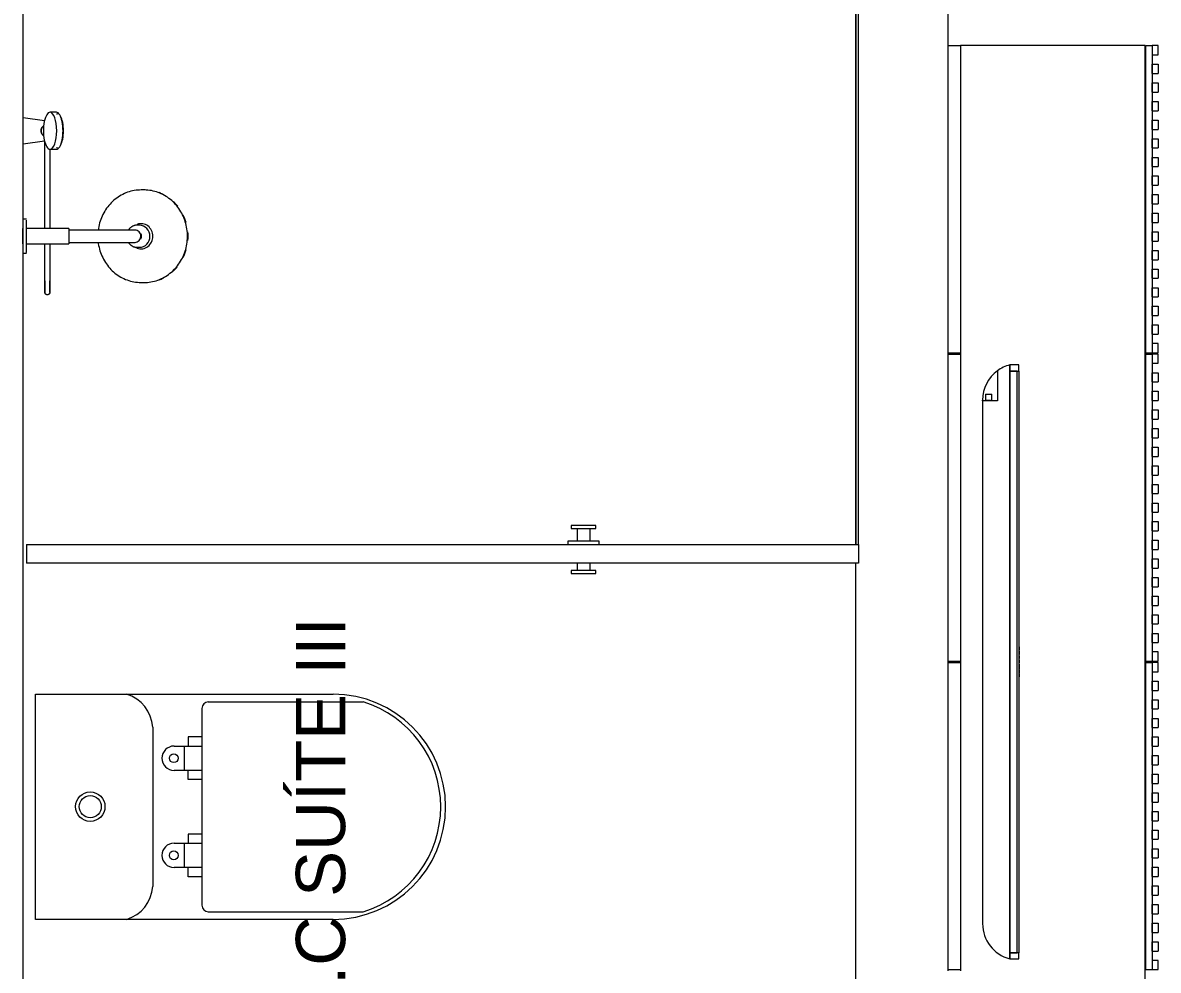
# Model space of a CAD drawing. Header units: millimetres. Extents: x 586.5 to 618.3, y 239.1 to 272.6.
# Drawn here: x 589.646 to 591.488, y 269.72 to 271.257 of the extents above; entities that cross this region are included whole.
import ezdxf

# ---------------------------------------------------------------- set-up
doc = ezdxf.new("R2010")
doc.units = ezdxf.units.MM
doc.header["$LTSCALE"] = 75
doc.linetypes.add('HIDDEN', pattern=[0.375, 0.25, -0.125])
for name, color, linetype, lineweight in [('A Arquitetura LRZ', 252, 'Continuous', 9), ('A Cumbuca LRZ', 254, 'HIDDEN', 9), ('A Mobiliário LRZ', 253, 'Continuous', 9)]:
    doc.layers.add(name, color=color, linetype=linetype, lineweight=lineweight)
doc.styles.add('R80', font='arial.ttf')

msp = doc.modelspace()

# ---------------------------------------------------------------- linework, layer by layer
at = {"layer": 'A Arquitetura LRZ'}
for p, q in [((589.6465, 270.9366), (589.6465, 271.4104)), ((590.9965, 271.4104), (590.9965, 270.4104)), ((590.9975, 270.4104), (590.9975, 271.4114)), ((591.0015, 270.4104), (591.0015, 271.4154)), ((591.1465, 271.2194), (591.1465, 271.4104)), ((589.6465, 269.5654), (589.6465, 270.8842)), ((591.1465, 270.7194), (591.1465, 270.7214)), ((590.9965, 270.3804), (590.9965, 268.5604)), ((591.1465, 270.2194), (591.1465, 270.2214)), ((591.1465, 269.7194), (591.1465, 269.7214))]:
    msp.add_line(p, q, dxfattribs=at)
at = {"layer": 'A Mobiliário LRZ'}
for p, q in [((591.1465, 270.7214), (591.1465, 271.2194)), ((591.1465, 271.2194), (591.1665, 271.2194)), ((591.4665, 271.2194), (591.1665, 271.2194)), ((591.1665, 271.2194), (591.1665, 270.7214)), ((591.4665, 269.2214), (591.4665, 271.2194)), ((591.4675, 270.7214), (591.4675, 271.2194)), ((591.4675, 271.2194), (591.4775, 271.2194)), ((591.4875, 271.2194), (591.4775, 271.2194)), ((591.4775, 271.2194), (591.4775, 271.2044)), ((591.4775, 271.2194), (591.4775, 270.7214)), ((591.4875, 271.2044), (591.4875, 271.2194)), ((591.4775, 271.2044), (591.4875, 271.2044)), ((591.4775, 271.1742), (591.4775, 271.1892)), ((591.4775, 271.1892), (591.4875, 271.1892)), ((591.4875, 271.1892), (591.4875, 271.1742)), ((591.4775, 271.1742), (591.4875, 271.1742)), ((591.4775, 271.144), (591.4775, 271.159)), ((591.4775, 271.159), (591.4875, 271.159)), ((591.4775, 271.144), (591.4875, 271.144)), ((591.4875, 271.159), (591.4875, 271.144)), ((591.4775, 271.1138), (591.4775, 271.1288)), ((591.4775, 271.1288), (591.4875, 271.1288)), ((591.4875, 271.1288), (591.4875, 271.1138)), ((589.7002, 271.1114), (589.6899, 271.1114)), ((589.702, 271.1084), (589.7002, 271.1084)), ((591.4775, 271.1138), (591.4875, 271.1138)), ((589.6811, 271.0977), (589.6465, 271.1025)), ((589.6773, 271.0872), (589.677, 271.0869)), ((589.6775, 271.0875), (589.6773, 271.0872)), ((589.6778, 271.0878), (589.6775, 271.0875)), ((589.678, 271.0881), (589.6778, 271.0878)), ((589.6783, 271.0884), (589.678, 271.0881)), ((589.6786, 271.0887), (589.6783, 271.0884)), ((589.6789, 271.089), (589.6786, 271.0887)), ((589.6792, 271.0893), (589.6789, 271.089)), ((589.6795, 271.0895), (589.6792, 271.0893)), ((591.4775, 271.0836), (591.4775, 271.0986)), ((591.4775, 271.0986), (591.4875, 271.0986)), ((591.4875, 271.0986), (591.4875, 271.0836)), ((589.6755, 271.0819), (589.6754, 271.0815)), ((589.6754, 271.0815), (589.6754, 271.0811)), ((589.6754, 271.0811), (589.6755, 271.0807)), ((589.6756, 271.0831), (589.6755, 271.0827)), ((589.6755, 271.0827), (589.6755, 271.0823)), ((589.6755, 271.0823), (589.6755, 271.0819)), ((589.6755, 271.0807), (589.6755, 271.0803)), ((589.6755, 271.0803), (589.6756, 271.0799)), ((589.6757, 271.0835), (589.6756, 271.0831)), ((589.6756, 271.0799), (589.6756, 271.0795)), ((589.6756, 271.0795), (589.6757, 271.0791)), ((589.6758, 271.0839), (589.6757, 271.0835)), ((589.6757, 271.0791), (589.6758, 271.0787)), ((589.6759, 271.0843), (589.6758, 271.0839)), ((589.6758, 271.0787), (589.6759, 271.0783)), ((589.676, 271.0847), (589.6759, 271.0843)), ((589.6759, 271.0783), (589.6761, 271.0779)), ((589.6761, 271.0851), (589.676, 271.0847)), ((589.6763, 271.0854), (589.6761, 271.0851)), ((589.6761, 271.0779), (589.6762, 271.0776)), ((589.6762, 271.0776), (589.6764, 271.0772)), ((589.6765, 271.0858), (589.6763, 271.0854)), ((589.6764, 271.0772), (589.6765, 271.0768)), ((589.6766, 271.0862), (589.6765, 271.0858)), ((589.6765, 271.0768), (589.6767, 271.0765)), ((589.6768, 271.0865), (589.6766, 271.0862)), ((589.6767, 271.0765), (589.6769, 271.0761)), ((589.677, 271.0869), (589.6768, 271.0865)), ((589.6769, 271.0761), (589.6771, 271.0758)), ((589.6771, 271.0758), (589.6774, 271.0755)), ((589.6774, 271.0755), (589.6776, 271.0751)), ((589.6776, 271.0751), (589.6779, 271.0748)), ((589.6779, 271.0748), (589.6781, 271.0745)), ((589.6781, 271.0745), (589.6784, 271.0742)), ((589.6784, 271.0742), (589.6787, 271.074)), ((589.6787, 271.074), (589.679, 271.0737)), ((589.679, 271.0737), (589.6793, 271.0734)), ((589.6793, 271.0734), (589.6797, 271.0732)), ((591.4775, 271.0836), (591.4875, 271.0836)), ((589.6465, 271.0603), (589.681, 271.0651)), ((589.6815, 271.0599), (589.6815, 271.0627)), ((589.6815, 271.0569), (589.6815, 271.0599)), ((589.6815, 271.0538), (589.6815, 271.0569)), ((589.6815, 271.0505), (589.6815, 271.0538)), ((589.6815, 271.047), (589.6815, 271.0505)), ((589.6895, 271.0515), (589.6895, 271.0489)), ((589.6899, 271.0514), (589.7002, 271.0514)), ((589.7002, 271.0544), (589.702, 271.0544)), ((591.4775, 271.0535), (591.4775, 271.0685)), ((591.4775, 271.0685), (591.4875, 271.0685)), ((591.4775, 271.0535), (591.4875, 271.0535)), ((591.4875, 271.0685), (591.4875, 271.0535)), ((589.6815, 271.0434), (589.6815, 271.047)), ((589.6815, 271.0396), (589.6815, 271.0434)), ((589.6815, 271.0357), (589.6815, 271.0396)), ((589.6815, 271.0317), (589.6815, 271.0357)), ((589.6895, 271.0489), (589.6895, 271.0454)), ((589.6895, 271.0454), (589.6895, 271.0417)), ((589.6895, 271.0417), (589.6895, 271.0378)), ((589.6895, 271.0378), (589.6895, 271.0339)), ((589.6895, 271.0339), (589.6895, 271.0298)), ((591.4775, 271.0233), (591.4775, 271.0383)), ((591.4775, 271.0383), (591.4875, 271.0383)), ((591.4875, 271.0383), (591.4875, 271.0233)), ((589.6815, 271.0275), (589.6815, 271.0317)), ((589.6815, 271.0232), (589.6815, 271.0275)), ((589.6815, 271.0188), (589.6815, 271.0232)), ((589.6815, 271.0143), (589.6815, 271.0188)), ((589.6815, 271.0096), (589.6815, 271.0143)), ((589.6895, 271.0298), (589.6895, 271.0255)), ((589.6895, 271.0255), (589.6895, 271.0212)), ((589.6895, 271.0212), (589.6895, 271.0167)), ((589.6895, 271.0167), (589.6895, 271.0121)), ((591.4775, 271.0233), (591.4875, 271.0233)), ((589.6815, 271.0049), (589.6815, 271.0096)), ((589.6815, 271.0001), (589.6815, 271.0049)), ((589.6815, 270.9952), (589.6815, 271.0001)), ((589.6815, 270.9903), (589.6815, 270.9952)), ((589.6895, 271.0121), (589.6895, 271.0075)), ((589.6895, 271.0075), (589.6895, 271.0027)), ((589.6895, 271.0027), (589.6895, 270.9979)), ((589.6895, 270.9979), (589.6895, 270.993)), ((591.4775, 270.9931), (591.4775, 271.0081)), ((591.4775, 271.0081), (591.4875, 271.0081)), ((591.4875, 271.0081), (591.4875, 270.9931)), ((589.6815, 270.9852), (589.6815, 270.9903)), ((589.6815, 270.9802), (589.6815, 270.9852)), ((589.6815, 270.975), (589.6815, 270.9802)), ((589.6895, 270.993), (589.6895, 270.988)), ((589.6895, 270.988), (589.6895, 270.9829)), ((589.6895, 270.9829), (589.6895, 270.9778)), ((589.6895, 270.9778), (589.6895, 270.9727)), ((589.8053, 270.9769), (589.8028, 270.9755)), ((589.8078, 270.9782), (589.8053, 270.9769)), ((589.8104, 270.9795), (589.8078, 270.9782)), ((589.813, 270.9806), (589.8104, 270.9795)), ((589.8156, 270.9816), (589.813, 270.9806)), ((589.8183, 270.9825), (589.8156, 270.9816)), ((589.8211, 270.9833), (589.8183, 270.9825)), ((589.8238, 270.9839), (589.8211, 270.9833)), ((589.8266, 270.9844), (589.8238, 270.9839)), ((589.8294, 270.9849), (589.8266, 270.9844)), ((589.8322, 270.9852), (589.8294, 270.9849)), ((589.835, 270.9853), (589.8322, 270.9852)), ((589.8379, 270.9854), (589.835, 270.9853)), ((589.8423, 270.9854), (589.8379, 270.9854)), ((589.8431, 270.9854), (589.8423, 270.9854)), ((589.8433, 270.9854), (589.8426, 270.9854)), ((589.8459, 270.9853), (589.8431, 270.9854)), ((589.8487, 270.9851), (589.8459, 270.9853)), ((589.8515, 270.9848), (589.8487, 270.9851)), ((589.8543, 270.9843), (589.8515, 270.9848)), ((589.8571, 270.9837), (589.8543, 270.9843)), ((589.8598, 270.9831), (589.8571, 270.9837)), ((589.8625, 270.9822), (589.8598, 270.9831)), ((589.8652, 270.9813), (589.8625, 270.9822)), ((589.8679, 270.9803), (589.8652, 270.9813)), ((589.8705, 270.9792), (589.8679, 270.9803)), ((589.8731, 270.9779), (589.8705, 270.9792)), ((589.8756, 270.9765), (589.8731, 270.9779)), ((591.4775, 270.9931), (591.4875, 270.9931)), ((591.4775, 270.9629), (591.4775, 270.9779)), ((591.4775, 270.9779), (591.4875, 270.9779)), ((591.4875, 270.9779), (591.4875, 270.9629)), ((589.6815, 270.9699), (589.6815, 270.975)), ((589.6815, 270.9647), (589.6815, 270.9699)), ((589.6815, 270.9595), (589.6815, 270.9647)), ((589.6815, 270.9542), (589.6815, 270.9595)), ((589.6895, 270.9727), (589.6895, 270.9675)), ((589.6895, 270.9675), (589.6895, 270.9623)), ((589.6895, 270.9623), (589.6895, 270.9571)), ((589.7853, 270.9604), (589.7835, 270.9582)), ((589.7872, 270.9626), (589.7853, 270.9604)), ((589.7892, 270.9647), (589.7872, 270.9626)), ((589.7913, 270.9668), (589.7892, 270.9647)), ((589.7935, 270.9687), (589.7913, 270.9668)), ((589.7957, 270.9705), (589.7935, 270.9687)), ((589.798, 270.9723), (589.7957, 270.9705)), ((589.8004, 270.9739), (589.798, 270.9723)), ((589.8028, 270.9755), (589.8004, 270.9739)), ((589.878, 270.9751), (589.8756, 270.9765)), ((589.8804, 270.9735), (589.878, 270.9751)), ((589.8828, 270.9718), (589.8804, 270.9735)), ((589.8851, 270.9701), (589.8828, 270.9718)), ((589.8873, 270.9682), (589.8851, 270.9701)), ((589.8894, 270.9662), (589.8873, 270.9682)), ((589.8915, 270.9642), (589.8894, 270.9662)), ((589.8934, 270.9621), (589.8915, 270.9642)), ((589.8953, 270.9598), (589.8934, 270.9621)), ((589.8972, 270.9575), (589.8953, 270.9598)), ((591.4775, 270.9629), (591.4875, 270.9629)), ((589.6815, 270.949), (589.6815, 270.9542)), ((589.6815, 270.9438), (589.6815, 270.949)), ((589.6815, 270.9385), (589.6815, 270.9438)), ((589.6895, 270.9571), (589.6895, 270.9518)), ((589.6895, 270.9518), (589.6895, 270.9466)), ((589.6895, 270.9466), (589.6895, 270.9413)), ((589.6895, 270.9413), (589.6895, 270.9361)), ((589.7732, 270.9403), (589.7721, 270.9376)), ((589.7744, 270.9431), (589.7732, 270.9403)), ((589.7756, 270.9457), (589.7744, 270.9431)), ((589.777, 270.9483), (589.7756, 270.9457)), ((589.7785, 270.9509), (589.777, 270.9483)), ((589.7801, 270.9534), (589.7785, 270.9509)), ((589.7817, 270.9558), (589.7801, 270.9534)), ((589.7835, 270.9582), (589.7817, 270.9558)), ((589.8989, 270.9552), (589.8972, 270.9575)), ((589.9005, 270.9527), (589.8989, 270.9552)), ((589.9021, 270.9502), (589.9005, 270.9527)), ((589.9035, 270.9476), (589.9021, 270.9502)), ((589.9049, 270.945), (589.9035, 270.9476)), ((589.9061, 270.9423), (589.9049, 270.945)), ((589.9073, 270.9396), (589.9061, 270.9423)), ((591.4775, 270.9327), (591.4775, 270.9477)), ((591.4775, 270.9477), (591.4875, 270.9477)), ((591.4875, 270.9477), (591.4875, 270.9327)), ((589.6465, 270.9229), (589.6455, 270.9229)), ((589.6455, 270.9104), (589.6455, 270.9229)), ((589.6515, 270.9379), (589.6465, 270.9379)), ((589.6465, 270.9104), (589.6465, 270.9366)), ((589.6515, 270.9104), (589.6515, 270.9366)), ((589.7205, 270.9229), (589.6515, 270.9229)), ((589.6815, 270.9333), (589.6815, 270.9385)), ((589.6815, 270.9281), (589.6815, 270.9333)), ((589.6815, 270.923), (589.6815, 270.9281)), ((589.6895, 270.9361), (589.6895, 270.9309)), ((589.6895, 270.9309), (589.6895, 270.9258)), ((589.6895, 270.9258), (589.6895, 270.9229)), ((589.7205, 270.9229), (589.7205, 270.9104)), ((589.7683, 270.9231), (589.7679, 270.9204)), ((589.7689, 270.9261), (589.7683, 270.9231)), ((589.7695, 270.929), (589.7689, 270.9261)), ((589.7703, 270.9319), (589.7695, 270.929)), ((589.7711, 270.9347), (589.7703, 270.9319)), ((589.7721, 270.9376), (589.7711, 270.9347)), ((589.818, 270.9218), (589.8176, 270.9212)), ((589.8184, 270.9223), (589.818, 270.9218)), ((589.8189, 270.9228), (589.8184, 270.9223)), ((589.8194, 270.9234), (589.8189, 270.9228)), ((589.8199, 270.9238), (589.8194, 270.9234)), ((589.8204, 270.9243), (589.8199, 270.9238)), ((589.8209, 270.9247), (589.8204, 270.9243)), ((589.8215, 270.9252), (589.8209, 270.9247)), ((589.822, 270.9256), (589.8215, 270.9252)), ((589.8226, 270.9259), (589.822, 270.9256)), ((589.8232, 270.9263), (589.8226, 270.9259)), ((589.8238, 270.9266), (589.8232, 270.9263)), ((589.8244, 270.9269), (589.8238, 270.9266)), ((589.825, 270.9271), (589.8244, 270.9269)), ((589.8257, 270.9274), (589.825, 270.9271)), ((589.8263, 270.9276), (589.8257, 270.9274)), ((589.827, 270.9278), (589.8263, 270.9276)), ((589.8276, 270.9279), (589.827, 270.9278)), ((589.8283, 270.9281), (589.8276, 270.9279)), ((589.829, 270.9282), (589.8283, 270.9281)), ((589.8297, 270.9282), (589.829, 270.9282)), ((589.8303, 270.9283), (589.8297, 270.9282)), ((589.831, 270.9283), (589.8303, 270.9283)), ((589.8351, 270.9283), (589.831, 270.9283)), ((589.9083, 270.9368), (589.9073, 270.9396)), ((589.9093, 270.934), (589.9083, 270.9368)), ((589.9101, 270.9311), (589.9093, 270.934)), ((589.9108, 270.9282), (589.9101, 270.9311)), ((589.9114, 270.9253), (589.9108, 270.9282)), ((589.9119, 270.9223), (589.9114, 270.9253)), ((589.9123, 270.9194), (589.9119, 270.9223)), ((591.4775, 270.9327), (591.4875, 270.9327)), ((589.6455, 270.8979), (589.6455, 270.9104)), ((589.6465, 270.8842), (589.6465, 270.9104)), ((589.6515, 270.8842), (589.6515, 270.9104)), ((589.764, 270.9204), (589.7205, 270.9204)), ((589.7205, 270.9104), (589.7205, 270.8979)), ((589.7652, 270.9204), (589.764, 270.9204)), ((589.7674, 270.9204), (589.7652, 270.9204)), ((589.7697, 270.9204), (589.7674, 270.9204)), ((589.7719, 270.9204), (589.7697, 270.9204)), ((589.7741, 270.9204), (589.7719, 270.9204)), ((589.7763, 270.9204), (589.7741, 270.9204)), ((589.7785, 270.9204), (589.7763, 270.9204)), ((589.7806, 270.9204), (589.7785, 270.9204)), ((589.7827, 270.9204), (589.7806, 270.9204)), ((589.7848, 270.9204), (589.7827, 270.9204)), ((589.7869, 270.9204), (589.7848, 270.9204)), ((589.7889, 270.9204), (589.7869, 270.9204)), ((589.7909, 270.9204), (589.7889, 270.9204)), ((589.7929, 270.9204), (589.7909, 270.9204)), ((589.7948, 270.9204), (589.7929, 270.9204)), ((589.7966, 270.9204), (589.7948, 270.9204)), ((589.7984, 270.9204), (589.7966, 270.9204)), ((589.8001, 270.9204), (589.7984, 270.9204)), ((589.8018, 270.9204), (589.8001, 270.9204)), ((589.8034, 270.9204), (589.8018, 270.9204)), ((589.805, 270.9204), (589.8034, 270.9204)), ((589.8065, 270.9204), (589.805, 270.9204)), ((589.8079, 270.9204), (589.8065, 270.9204)), ((589.8093, 270.9204), (589.8079, 270.9204)), ((589.8105, 270.9204), (589.8093, 270.9204)), ((589.8118, 270.9204), (589.8105, 270.9204)), ((589.8129, 270.9204), (589.8118, 270.9204)), ((589.8139, 270.9204), (589.8129, 270.9204)), ((589.8149, 270.9204), (589.8139, 270.9204)), ((589.8158, 270.9204), (589.8149, 270.9204)), ((589.8166, 270.9204), (589.8158, 270.9204)), ((589.8277, 270.9204), (589.8166, 270.9204)), ((589.8176, 270.9212), (589.8172, 270.9206)), ((589.9122, 270.9006), (589.9125, 270.9036)), ((589.9126, 270.9164), (589.9123, 270.9194)), ((589.9125, 270.9036), (589.9127, 270.9066)), ((589.9128, 270.9134), (589.9126, 270.9164)), ((589.9127, 270.9066), (589.9128, 270.9096)), ((589.9128, 270.9104), (589.9128, 270.9134)), ((589.9128, 270.9096), (589.9128, 270.9104)), ((591.4775, 270.9025), (591.4775, 270.9175)), ((591.4775, 270.9175), (591.4875, 270.9175)), ((591.4875, 270.9175), (591.4875, 270.9025)), ((589.6455, 270.8979), (589.6465, 270.8979)), ((589.6515, 270.8979), (589.7205, 270.8979)), ((589.6815, 270.8932), (589.6815, 270.8979)), ((589.6815, 270.8876), (589.6815, 270.8932)), ((589.6815, 270.8812), (589.6815, 270.8876)), ((589.6895, 270.8979), (589.6895, 270.896)), ((589.6895, 270.896), (589.6895, 270.8908)), ((589.6895, 270.8908), (589.6895, 270.8849)), ((589.6895, 270.8849), (589.6895, 270.8782)), ((589.7205, 270.9004), (589.764, 270.9004)), ((589.764, 270.9004), (589.7662, 270.9004)), ((589.7662, 270.9004), (589.7685, 270.9004)), ((589.768, 270.9004), (589.7682, 270.8985)), ((589.7682, 270.8985), (589.7687, 270.8955)), ((589.7685, 270.9004), (589.7707, 270.9004)), ((589.7687, 270.8955), (589.7693, 270.8926)), ((589.7693, 270.8926), (589.7701, 270.8897)), ((589.7701, 270.8897), (589.7709, 270.8868)), ((589.7707, 270.9004), (589.7729, 270.9004)), ((589.7709, 270.8868), (589.7718, 270.884)), ((589.7729, 270.9004), (589.7751, 270.9004)), ((589.7751, 270.9004), (589.7773, 270.9004)), ((589.7773, 270.9004), (589.7795, 270.9004)), ((589.7795, 270.9004), (589.7816, 270.9004)), ((589.7816, 270.9004), (589.7837, 270.9004)), ((589.7837, 270.9004), (589.7858, 270.9004)), ((589.7858, 270.9004), (589.7878, 270.9004)), ((589.7878, 270.9004), (589.7898, 270.9004)), ((589.7898, 270.9004), (589.7918, 270.9004)), ((589.7918, 270.9004), (589.7937, 270.9004)), ((589.7937, 270.9004), (589.7956, 270.9004)), ((589.7956, 270.9004), (589.7974, 270.9004)), ((589.7974, 270.9004), (589.7992, 270.9004)), ((589.7992, 270.9004), (589.8009, 270.9004)), ((589.8009, 270.9004), (589.8026, 270.9004)), ((589.8026, 270.9004), (589.8042, 270.9004)), ((589.8042, 270.9004), (589.8057, 270.9004)), ((589.8057, 270.9004), (589.8071, 270.9004)), ((589.8071, 270.9004), (589.8085, 270.9004)), ((589.8085, 270.9004), (589.8099, 270.9004)), ((589.8099, 270.9004), (589.8111, 270.9004)), ((589.8111, 270.9004), (589.8123, 270.9004)), ((589.8123, 270.9004), (589.8134, 270.9004)), ((589.8134, 270.9004), (589.8144, 270.9004)), ((589.8144, 270.9004), (589.8153, 270.9004)), ((589.8153, 270.9004), (589.8162, 270.9004)), ((589.8162, 270.9004), (589.8166, 270.9004)), ((589.8166, 270.9004), (589.8277, 270.9004)), ((589.8171, 270.9003), (589.8175, 270.8997)), ((589.8175, 270.8997), (589.8179, 270.8992)), ((589.8179, 270.8992), (589.8183, 270.8986)), ((589.8183, 270.8986), (589.8188, 270.8981)), ((589.8188, 270.8981), (589.8192, 270.8976)), ((589.8192, 270.8976), (589.8197, 270.8971)), ((589.8197, 270.8971), (589.8202, 270.8966)), ((589.8202, 270.8966), (589.8208, 270.8962)), ((589.8208, 270.8962), (589.8213, 270.8958)), ((589.8213, 270.8958), (589.8219, 270.8954)), ((589.8219, 270.8954), (589.8224, 270.895)), ((589.8224, 270.895), (589.823, 270.8946)), ((589.823, 270.8946), (589.8236, 270.8943)), ((589.8236, 270.8943), (589.8243, 270.894)), ((589.8243, 270.894), (589.8249, 270.8937)), ((589.8249, 270.8937), (589.8255, 270.8935)), ((589.8255, 270.8935), (589.8262, 270.8933)), ((589.8262, 270.8933), (589.8268, 270.8931)), ((589.8268, 270.8931), (589.8275, 270.8929)), ((589.8275, 270.8929), (589.8281, 270.8928)), ((589.8281, 270.8928), (589.8288, 270.8927)), ((589.8288, 270.8927), (589.8295, 270.8926)), ((589.8295, 270.8926), (589.8302, 270.8925)), ((589.8302, 270.8925), (589.8308, 270.8925)), ((589.8308, 270.8925), (589.831, 270.8925)), ((589.831, 270.8925), (589.8351, 270.8925)), ((589.9081, 270.8832), (589.909, 270.8861)), ((589.909, 270.8861), (589.9099, 270.8889)), ((589.9099, 270.8889), (589.9106, 270.8918)), ((589.9106, 270.8918), (589.9113, 270.8947)), ((589.9113, 270.8947), (589.9118, 270.8977)), ((589.9118, 270.8977), (589.9122, 270.9006)), ((591.4775, 270.9025), (591.4875, 270.9025)), ((591.4775, 270.8724), (591.4775, 270.8874)), ((591.4775, 270.8874), (591.4875, 270.8874)), ((591.4875, 270.8874), (591.4875, 270.8724)), ((589.6465, 270.8829), (589.6515, 270.8829)), ((589.6815, 270.8741), (589.6815, 270.8812)), ((589.6815, 270.8662), (589.6815, 270.8741)), ((589.6815, 270.8576), (589.6815, 270.8662)), ((589.6895, 270.8782), (589.6895, 270.8708)), ((589.6895, 270.8708), (589.6895, 270.8626)), ((589.7718, 270.884), (589.7729, 270.8812)), ((589.7729, 270.8812), (589.774, 270.8785)), ((589.774, 270.8785), (589.7753, 270.8758)), ((589.7753, 270.8758), (589.7766, 270.8732)), ((589.7766, 270.8732), (589.7781, 270.8706)), ((589.7781, 270.8706), (589.7796, 270.8681)), ((589.7796, 270.8681), (589.7813, 270.8656)), ((589.8984, 270.865), (589.9001, 270.8674)), ((589.9001, 270.8674), (589.9017, 270.8699)), ((589.9017, 270.8699), (589.9031, 270.8725)), ((589.9031, 270.8725), (589.9045, 270.8751)), ((589.9045, 270.8751), (589.9058, 270.8777)), ((589.9058, 270.8777), (589.907, 270.8805)), ((589.907, 270.8805), (589.9081, 270.8832)), ((591.4775, 270.8724), (591.4875, 270.8724)), ((589.6815, 270.8483), (589.6815, 270.8576)), ((589.6815, 270.8382), (589.6815, 270.8483)), ((589.6895, 270.8626), (589.6895, 270.8536)), ((589.6895, 270.8536), (589.6895, 270.844)), ((589.7813, 270.8656), (589.783, 270.8633)), ((589.783, 270.8633), (589.7848, 270.861)), ((589.7848, 270.861), (589.7867, 270.8588)), ((589.7867, 270.8588), (589.7887, 270.8566)), ((589.7887, 270.8566), (589.7907, 270.8546)), ((589.7907, 270.8546), (589.7929, 270.8526)), ((589.7929, 270.8526), (589.7951, 270.8508)), ((589.7951, 270.8508), (589.7974, 270.849)), ((589.7974, 270.849), (589.7997, 270.8473)), ((589.8798, 270.8469), (589.8822, 270.8485)), ((589.8822, 270.8485), (589.8844, 270.8503)), ((589.8844, 270.8503), (589.8867, 270.8521)), ((589.8867, 270.8521), (589.8888, 270.854)), ((589.8888, 270.854), (589.8909, 270.8561)), ((589.8909, 270.8561), (589.8929, 270.8582)), ((589.8929, 270.8582), (589.8948, 270.8604)), ((589.8948, 270.8604), (589.8967, 270.8626)), ((589.8967, 270.8626), (589.8984, 270.865)), ((591.4775, 270.8422), (591.4775, 270.8572)), ((591.4775, 270.8572), (591.4875, 270.8572)), ((591.4875, 270.8572), (591.4875, 270.8422)), ((589.6815, 270.8382), (589.6815, 270.8356)), ((589.6815, 270.8367), (589.6815, 270.8382)), ((589.6815, 270.8342), (589.6815, 270.8367)), ((589.6815, 270.8356), (589.6815, 270.8332)), ((589.6815, 270.8319), (589.6815, 270.8342)), ((589.6815, 270.8332), (589.6815, 270.8309)), ((589.6815, 270.8297), (589.6815, 270.8319)), ((589.6815, 270.8309), (589.6815, 270.8289)), ((589.6815, 270.8278), (589.6815, 270.8297)), ((589.6895, 270.844), (589.6895, 270.8382)), ((589.6895, 270.8382), (589.6895, 270.8355)), ((589.6895, 270.8367), (589.6895, 270.8382)), ((589.6895, 270.8342), (589.6895, 270.8367)), ((589.6895, 270.8355), (589.6895, 270.8331)), ((589.6895, 270.8319), (589.6895, 270.8342)), ((589.6895, 270.8331), (589.6895, 270.8309)), ((589.6895, 270.8297), (589.6895, 270.8319)), ((589.6895, 270.8309), (589.6895, 270.8288)), ((589.6895, 270.8278), (589.6895, 270.8297)), ((589.7997, 270.8473), (589.8021, 270.8457)), ((589.8021, 270.8457), (589.8046, 270.8443)), ((589.8046, 270.8443), (589.8071, 270.8429)), ((589.8071, 270.8429), (589.8097, 270.8417)), ((589.8097, 270.8417), (589.8123, 270.8405)), ((589.8123, 270.8405), (589.8149, 270.8395)), ((589.8149, 270.8395), (589.8176, 270.8386)), ((589.8176, 270.8386), (589.8203, 270.8378)), ((589.8203, 270.8378), (589.8231, 270.8371)), ((589.8231, 270.8371), (589.8259, 270.8365)), ((589.8259, 270.8365), (589.8286, 270.836)), ((589.8286, 270.836), (589.8315, 270.8357)), ((589.8315, 270.8357), (589.8343, 270.8355)), ((589.8343, 270.8355), (589.8371, 270.8354)), ((589.8371, 270.8354), (589.8379, 270.8354)), ((589.8379, 270.8354), (589.8423, 270.8354)), ((589.8423, 270.8354), (589.8451, 270.8355)), ((589.8426, 270.8354), (589.8433, 270.8354)), ((589.8451, 270.8355), (589.8479, 270.8356)), ((589.8479, 270.8356), (589.8508, 270.8359)), ((589.8508, 270.8359), (589.8535, 270.8364)), ((589.8535, 270.8364), (589.8563, 270.8369)), ((589.8563, 270.8369), (589.8591, 270.8376)), ((589.8591, 270.8376), (589.8618, 270.8383)), ((589.8618, 270.8383), (589.8645, 270.8392)), ((589.8645, 270.8392), (589.8672, 270.8402)), ((589.8672, 270.8402), (589.8698, 270.8413)), ((589.8698, 270.8413), (589.8724, 270.8426)), ((589.8724, 270.8426), (589.8749, 270.8439)), ((589.8749, 270.8439), (589.8774, 270.8453)), ((589.8774, 270.8453), (589.8798, 270.8469)), ((591.4775, 270.8422), (591.4875, 270.8422)), ((589.6815, 270.8289), (589.6815, 270.827)), ((589.6815, 270.8261), (589.6815, 270.8278)), ((589.6815, 270.827), (589.6815, 270.8254)), ((589.6815, 270.8245), (589.6815, 270.8261)), ((589.6815, 270.8254), (589.6815, 270.8239)), ((589.6815, 270.8232), (589.6815, 270.8245)), ((589.6815, 270.8239), (589.6815, 270.8226)), ((589.6815, 270.822), (589.6815, 270.8232)), ((589.6815, 270.8226), (589.6815, 270.8216)), ((589.6815, 270.8211), (589.6815, 270.822)), ((589.6815, 270.8216), (589.6815, 270.8207)), ((589.6815, 270.8203), (589.6815, 270.8211)), ((589.6815, 270.8207), (589.6815, 270.8201)), ((589.6815, 270.8198), (589.6815, 270.8203)), ((589.6815, 270.8201), (589.6815, 270.8197)), ((589.6815, 270.8195), (589.6815, 270.8198)), ((589.6815, 270.8197), (589.6815, 270.8194)), ((589.6815, 270.8194), (589.6815, 270.8195)), ((589.6815, 270.8193), (589.6815, 270.8194)), ((589.6815, 270.8194), (589.6815, 270.8194)), ((589.6816, 270.8192), (589.6815, 270.8193)), ((589.6816, 270.819), (589.6816, 270.8192)), ((589.6816, 270.8188), (589.6816, 270.819)), ((589.6816, 270.8187), (589.6816, 270.8188)), ((589.6816, 270.8185), (589.6816, 270.8187)), ((589.6817, 270.8184), (589.6816, 270.8185)), ((589.6817, 270.8182), (589.6817, 270.8184)), ((589.6818, 270.8181), (589.6817, 270.8182)), ((589.6818, 270.8179), (589.6818, 270.8181)), ((589.6819, 270.8178), (589.6818, 270.8179)), ((589.682, 270.8176), (589.6819, 270.8178)), ((589.682, 270.8175), (589.682, 270.8176)), ((589.6821, 270.8173), (589.682, 270.8175)), ((589.6822, 270.8172), (589.6821, 270.8173)), ((589.6823, 270.8171), (589.6822, 270.8172)), ((589.6824, 270.8169), (589.6823, 270.8171)), ((589.6825, 270.8168), (589.6824, 270.8169)), ((589.6826, 270.8167), (589.6825, 270.8168)), ((589.6827, 270.8166), (589.6826, 270.8167)), ((589.6828, 270.8165), (589.6827, 270.8166)), ((589.6829, 270.8164), (589.6828, 270.8165)), ((589.6831, 270.8163), (589.6829, 270.8164)), ((589.6832, 270.8162), (589.6831, 270.8163)), ((589.6833, 270.8161), (589.6832, 270.8162)), ((589.6835, 270.816), (589.6833, 270.8161)), ((589.6836, 270.8159), (589.6835, 270.816)), ((589.6837, 270.8158), (589.6836, 270.8159)), ((589.6839, 270.8158), (589.6837, 270.8158)), ((589.684, 270.8157), (589.6839, 270.8158)), ((589.6842, 270.8156), (589.684, 270.8157)), ((589.6843, 270.8156), (589.6842, 270.8156)), ((589.6845, 270.8155), (589.6843, 270.8156)), ((589.6846, 270.8155), (589.6845, 270.8155)), ((589.6848, 270.8155), (589.6846, 270.8155)), ((589.6849, 270.8154), (589.6848, 270.8155)), ((589.6851, 270.8154), (589.6849, 270.8154)), ((589.6853, 270.8154), (589.6851, 270.8154)), ((589.6854, 270.8154), (589.6853, 270.8154)), ((589.6856, 270.8154), (589.6854, 270.8154)), ((589.6857, 270.8154), (589.6856, 270.8154)), ((589.6859, 270.8154), (589.6857, 270.8154)), ((589.6861, 270.8154), (589.6859, 270.8154)), ((589.6862, 270.8155), (589.6861, 270.8154)), ((589.6864, 270.8155), (589.6862, 270.8155)), ((589.6865, 270.8155), (589.6864, 270.8155)), ((589.6867, 270.8156), (589.6865, 270.8155)), ((589.6868, 270.8156), (589.6867, 270.8156)), ((589.687, 270.8157), (589.6868, 270.8156)), ((589.6871, 270.8157), (589.687, 270.8157)), ((589.6873, 270.8158), (589.6871, 270.8157)), ((589.6874, 270.8159), (589.6873, 270.8158)), ((589.6876, 270.816), (589.6874, 270.8159)), ((589.6877, 270.816), (589.6876, 270.816)), ((589.6878, 270.8161), (589.6877, 270.816)), ((589.688, 270.8162), (589.6878, 270.8161)), ((589.6881, 270.8163), (589.688, 270.8162)), ((589.6882, 270.8164), (589.6881, 270.8163)), ((589.6883, 270.8165), (589.6882, 270.8164)), ((589.6884, 270.8166), (589.6883, 270.8165)), ((589.6886, 270.8168), (589.6884, 270.8166)), ((589.6887, 270.8169), (589.6886, 270.8168)), ((589.6888, 270.817), (589.6887, 270.8169)), ((589.6889, 270.8173), (589.6888, 270.8171)), ((589.6888, 270.8171), (589.6888, 270.817)), ((589.689, 270.8174), (589.6889, 270.8173)), ((589.6891, 270.8176), (589.689, 270.8174)), ((589.6892, 270.8177), (589.6891, 270.8176)), ((589.6893, 270.818), (589.6892, 270.8178)), ((589.6892, 270.8178), (589.6892, 270.8177)), ((589.6894, 270.8183), (589.6893, 270.8181)), ((589.6893, 270.8181), (589.6893, 270.818)), ((589.6895, 270.8186), (589.6894, 270.8185)), ((589.6894, 270.8185), (589.6894, 270.8183)), ((589.6895, 270.8288), (589.6895, 270.827)), ((589.6895, 270.8261), (589.6895, 270.8278)), ((589.6895, 270.827), (589.6895, 270.8253)), ((589.6895, 270.8245), (589.6895, 270.8261)), ((589.6895, 270.8253), (589.6895, 270.8239)), ((589.6895, 270.8232), (589.6895, 270.8245)), ((589.6895, 270.8239), (589.6895, 270.8226)), ((589.6895, 270.822), (589.6895, 270.8232)), ((589.6895, 270.8226), (589.6895, 270.8216)), ((589.6895, 270.8211), (589.6895, 270.822)), ((589.6895, 270.8216), (589.6895, 270.8207)), ((589.6895, 270.8203), (589.6895, 270.8211)), ((589.6895, 270.8207), (589.6895, 270.8201)), ((589.6895, 270.8198), (589.6895, 270.8203)), ((589.6895, 270.8201), (589.6895, 270.8197)), ((589.6895, 270.8195), (589.6895, 270.8198)), ((589.6895, 270.8197), (589.6895, 270.8194)), ((589.6895, 270.8194), (589.6895, 270.8195)), ((589.6895, 270.8194), (589.6895, 270.8192)), ((589.6895, 270.8194), (589.6895, 270.8194)), ((589.6895, 270.8192), (589.6895, 270.8191)), ((589.6895, 270.8191), (589.6895, 270.8189)), ((589.6895, 270.8189), (589.6895, 270.8188)), ((589.6895, 270.8188), (589.6895, 270.8186)), ((591.4775, 270.812), (591.4775, 270.827)), ((591.4775, 270.827), (591.4875, 270.827)), ((591.4775, 270.812), (591.4875, 270.812)), ((591.4875, 270.827), (591.4875, 270.812)), ((591.4775, 270.7818), (591.4775, 270.7968)), ((591.4775, 270.7968), (591.4875, 270.7968)), ((591.4875, 270.7968), (591.4875, 270.7818)), ((591.4775, 270.7818), (591.4875, 270.7818)), ((591.4775, 270.7516), (591.4775, 270.7666)), ((591.4775, 270.7666), (591.4875, 270.7666)), ((591.4875, 270.7666), (591.4875, 270.7516)), ((591.4775, 270.7516), (591.4875, 270.7516)), ((591.1465, 270.7214), (591.1665, 270.7214)), ((591.1465, 270.2214), (591.1465, 270.7194)), ((591.1465, 270.7194), (591.1665, 270.7194)), ((591.1665, 270.7214), (591.1665, 270.7194)), ((591.1665, 270.7194), (591.1665, 270.2214)), ((591.4675, 270.7214), (591.4775, 270.7214)), ((591.4675, 270.2214), (591.4675, 270.7194)), ((591.4675, 270.7194), (591.4775, 270.7194)), ((591.4775, 270.7364), (591.4775, 270.7214)), ((591.4875, 270.7364), (591.4775, 270.7364)), ((591.4775, 270.7214), (591.4875, 270.7214)), ((591.4875, 270.7194), (591.4775, 270.7194)), ((591.4775, 270.7194), (591.4775, 270.7044)), ((591.4775, 270.7194), (591.4775, 270.2214)), ((591.4875, 270.7214), (591.4875, 270.7364)), ((591.4875, 270.7044), (591.4875, 270.7194)), ((591.2465, 269.7389), (591.2465, 270.7019)), ((591.2615, 270.7019), (591.2465, 270.7019)), ((591.2465, 270.7019), (591.2465, 270.6919)), ((591.2615, 270.6919), (591.2615, 270.7019)), ((591.4775, 270.7044), (591.4875, 270.7044)), ((591.2265, 270.6923), (591.2265, 270.6438)), ((591.2585, 270.6919), (591.2465, 270.6919)), ((591.2465, 270.6919), (591.2465, 269.7489)), ((591.2465, 270.6919), (591.2615, 270.6919)), ((591.2585, 269.7489), (591.2585, 270.6919)), ((591.2615, 270.6919), (591.2615, 269.7489)), ((591.4775, 270.6742), (591.4775, 270.6892)), ((591.4775, 270.6892), (591.4875, 270.6892)), ((591.4875, 270.6892), (591.4875, 270.6742)), ((591.4775, 270.6742), (591.4875, 270.6742)), ((591.2073, 270.6545), (591.2073, 270.6438)), ((591.2073, 270.6545), (591.2173, 270.6545)), ((591.2173, 270.6438), (591.2173, 270.6545)), ((591.4775, 270.644), (591.4775, 270.659)), ((591.4775, 270.659), (591.4875, 270.659)), ((591.4875, 270.659), (591.4875, 270.644)), ((591.2025, 270.6438), (591.2025, 270.6448)), ((591.2265, 270.6438), (591.2025, 270.6438)), ((591.2025, 270.6438), (591.2025, 269.796)), ((591.2084, 270.6444), (591.2124, 270.6444)), ((591.2084, 270.6438), (591.2084, 270.6444)), ((591.2124, 270.6444), (591.2154, 270.6444)), ((591.2124, 270.6438), (591.2124, 270.6444)), ((591.2154, 270.6438), (591.2154, 270.6444)), ((591.4775, 270.644), (591.4875, 270.644)), ((591.4775, 270.6138), (591.4775, 270.6288)), ((591.4775, 270.6288), (591.4875, 270.6288)), ((591.4875, 270.6288), (591.4875, 270.6138)), ((591.4775, 270.6138), (591.4875, 270.6138)), ((591.4775, 270.5836), (591.4775, 270.5986)), ((591.4775, 270.5986), (591.4875, 270.5986)), ((591.4875, 270.5986), (591.4875, 270.5836)), ((591.4775, 270.5836), (591.4875, 270.5836)), ((591.4775, 270.5535), (591.4775, 270.5685)), ((591.4775, 270.5685), (591.4875, 270.5685)), ((591.4775, 270.5535), (591.4875, 270.5535)), ((591.4875, 270.5685), (591.4875, 270.5535)), ((591.4775, 270.5233), (591.4775, 270.5383)), ((591.4775, 270.5383), (591.4875, 270.5383)), ((591.4875, 270.5383), (591.4875, 270.5233)), ((591.4775, 270.5233), (591.4875, 270.5233)), ((591.4775, 270.4931), (591.4775, 270.5081)), ((591.4775, 270.5081), (591.4875, 270.5081)), ((591.4875, 270.5081), (591.4875, 270.4931)), ((591.4775, 270.4931), (591.4875, 270.4931)), ((591.4775, 270.4629), (591.4775, 270.4779)), ((591.4775, 270.4779), (591.4875, 270.4779)), ((591.4775, 270.4629), (591.4875, 270.4629)), ((591.4875, 270.4779), (591.4875, 270.4629)), ((591.4775, 270.4327), (591.4775, 270.4477)), ((591.4775, 270.4477), (591.4875, 270.4477)), ((591.4875, 270.4477), (591.4875, 270.4327)), ((590.5752, 270.4414), (590.5352, 270.4414)), ((590.5352, 270.4414), (590.5352, 270.4364)), ((590.5352, 270.4364), (590.5752, 270.4364)), ((590.5452, 270.4164), (590.5452, 270.4364)), ((590.5652, 270.4364), (590.5652, 270.4164)), ((590.5752, 270.4364), (590.5752, 270.4414)), ((591.4775, 270.4327), (591.4875, 270.4327)), ((589.6515, 270.4104), (591.0015, 270.4104)), ((589.6515, 270.4104), (589.6515, 270.3804)), ((590.5302, 270.4164), (590.5802, 270.4164)), ((590.5302, 270.4104), (590.5302, 270.4164)), ((590.5802, 270.4164), (590.5802, 270.4104)), ((591.0015, 270.4104), (591.0015, 270.3804)), ((591.4775, 270.4025), (591.4775, 270.4175)), ((591.4775, 270.4175), (591.4875, 270.4175)), ((591.4875, 270.4175), (591.4875, 270.4025)), ((591.4775, 270.4025), (591.4875, 270.4025)), ((591.4775, 270.3724), (591.4775, 270.3874)), ((591.4775, 270.3874), (591.4875, 270.3874)), ((591.4875, 270.3874), (591.4875, 270.3724)), ((591.0015, 270.3804), (589.6515, 270.3804)), ((590.5452, 270.3684), (590.5452, 270.3804)), ((590.5652, 270.3804), (590.5652, 270.3684)), ((591.4775, 270.3724), (591.4875, 270.3724)), ((590.5752, 270.3684), (590.5352, 270.3684)), ((590.5352, 270.3684), (590.5352, 270.3634)), ((590.5352, 270.3634), (590.5752, 270.3634)), ((590.5752, 270.3634), (590.5752, 270.3684)), ((591.4775, 270.3422), (591.4775, 270.3572)), ((591.4775, 270.3572), (591.4875, 270.3572)), ((591.4875, 270.3572), (591.4875, 270.3422)), ((591.4775, 270.3422), (591.4875, 270.3422)), ((591.4775, 270.312), (591.4775, 270.327)), ((591.4775, 270.327), (591.4875, 270.327)), ((591.4875, 270.327), (591.4875, 270.312)), ((591.4775, 270.312), (591.4875, 270.312)), ((591.4775, 270.2818), (591.4775, 270.2968)), ((591.4775, 270.2968), (591.4875, 270.2968)), ((591.4875, 270.2968), (591.4875, 270.2818)), ((591.4775, 270.2818), (591.4875, 270.2818)), ((591.4775, 270.2516), (591.4775, 270.2666)), ((591.4775, 270.2666), (591.4875, 270.2666)), ((591.4875, 270.2666), (591.4875, 270.2516)), ((591.2619, 270.2449), (591.2615, 270.2449)), ((591.2615, 270.2449), (591.2619, 270.2449)), ((591.2615, 270.2449), (591.2619, 270.2449)), ((591.2615, 270.2432), (591.2619, 270.2432)), ((591.2615, 270.2432), (591.2619, 270.2432)), ((591.2615, 270.2423), (591.2619, 270.2423)), ((591.2615, 270.2399), (591.2619, 270.2399)), ((591.2619, 270.2399), (591.2619, 270.2449)), ((591.2619, 270.2449), (591.2619, 270.2423)), ((591.2619, 270.2449), (591.2619, 270.2446)), ((591.2619, 270.2446), (591.2619, 270.2399)), ((591.2619, 270.2432), (591.2619, 270.2413)), ((591.2619, 270.2413), (591.2619, 270.2432)), ((591.2619, 270.2432), (591.2619, 270.2432)), ((591.4775, 270.2516), (591.4875, 270.2516)), ((591.1465, 270.2214), (591.1665, 270.2214)), ((591.1665, 270.2214), (591.1665, 270.2194)), ((591.2615, 270.2381), (591.2619, 270.2381)), ((591.2615, 270.2367), (591.2619, 270.2367)), ((591.2615, 270.2367), (591.2619, 270.2367)), ((591.2615, 270.2359), (591.2619, 270.2359)), ((591.2619, 270.2348), (591.2615, 270.2348)), ((591.2615, 270.2325), (591.2619, 270.2325)), ((591.2615, 270.2304), (591.2619, 270.2304)), ((591.2615, 270.2287), (591.2619, 270.2287)), ((591.2619, 270.2274), (591.2615, 270.2274)), ((591.2615, 270.2256), (591.2619, 270.2256)), ((591.2619, 270.2237), (591.2615, 270.2237)), ((591.2615, 270.2237), (591.2619, 270.2237)), ((591.2619, 270.2236), (591.2615, 270.2236)), ((591.2615, 270.2219), (591.2619, 270.2219)), ((591.2619, 270.2381), (591.2619, 270.2367)), ((591.2619, 270.2367), (591.2619, 270.2348)), ((591.2619, 270.2348), (591.2619, 270.2325)), ((591.2619, 270.2256), (591.2619, 270.2304)), ((591.2619, 270.2304), (591.2619, 270.2287)), ((591.2619, 270.2287), (591.2619, 270.2274)), ((591.2619, 270.2274), (591.2619, 270.2256)), ((591.2619, 270.2237), (591.2619, 270.2219)), ((591.2619, 270.2218), (591.2619, 270.2235)), ((591.2619, 270.2235), (591.2619, 270.2226)), ((591.2619, 270.2226), (591.2619, 270.2209)), ((591.2619, 270.2217), (591.2619, 270.2221)), ((591.2619, 270.2221), (591.2619, 270.2204)), ((591.2619, 270.2206), (591.2619, 270.2219)), ((591.2619, 270.2219), (591.2619, 270.221)), ((591.4675, 270.2214), (591.4775, 270.2214)), ((591.4775, 270.2364), (591.4775, 270.2214)), ((591.4875, 270.2364), (591.4775, 270.2364)), ((591.4775, 270.2214), (591.4875, 270.2214)), ((591.4875, 270.2214), (591.4875, 270.2364)), ((591.1465, 269.7214), (591.1465, 270.2194)), ((591.1465, 270.2194), (591.1665, 270.2194)), ((591.1665, 270.2194), (591.1665, 269.7214)), ((591.2615, 270.2209), (591.2619, 270.2209)), ((591.2615, 270.2204), (591.2619, 270.2204)), ((591.2615, 270.2204), (591.2619, 270.2204)), ((591.2615, 270.2187), (591.2619, 270.2187)), ((591.2615, 270.2187), (591.2619, 270.2187)), ((591.2615, 270.2169), (591.2619, 270.2169)), ((591.2615, 270.2141), (591.2619, 270.2141)), ((591.2615, 270.214), (591.2619, 270.214)), ((591.2615, 270.2131), (591.2619, 270.2131)), ((591.2615, 270.2121), (591.2619, 270.2121)), ((591.2615, 270.2121), (591.2619, 270.2121)), ((591.2619, 270.2093), (591.2615, 270.2093)), ((591.2615, 270.2078), (591.2619, 270.2078)), ((591.2615, 270.2063), (591.2619, 270.2063)), ((591.2615, 270.206), (591.2619, 270.206)), ((591.2615, 270.2049), (591.2619, 270.2049)), ((591.2615, 270.2039), (591.2619, 270.2039)), ((591.2619, 270.2035), (591.2615, 270.2035)), ((591.2619, 270.221), (591.2619, 270.2187)), ((591.2619, 270.2209), (591.2619, 270.2206)), ((591.2619, 270.2187), (591.2619, 270.2205)), ((591.2619, 270.2204), (591.2619, 270.2187)), ((591.2619, 270.2187), (591.2619, 270.2194)), ((591.2619, 270.2169), (591.2619, 270.2141)), ((591.2619, 270.2141), (591.2619, 270.2131)), ((591.2619, 270.2131), (591.2619, 270.2121)), ((591.2619, 270.2121), (591.2619, 270.2093)), ((591.2619, 270.2078), (591.2619, 270.2063)), ((591.2619, 270.2063), (591.2619, 270.2035)), ((591.2619, 270.2035), (591.2619, 270.2021)), ((591.4675, 269.7214), (591.4675, 270.2194)), ((591.4675, 270.2194), (591.4775, 270.2194)), ((591.4875, 270.2194), (591.4775, 270.2194)), ((591.4775, 270.2194), (591.4775, 270.2044)), ((591.4775, 270.2194), (591.4775, 269.7214)), ((591.4775, 270.2044), (591.4875, 270.2044)), ((591.4875, 270.2044), (591.4875, 270.2194)), ((591.2615, 270.2021), (591.2619, 270.2021)), ((591.2619, 270.2009), (591.2615, 270.2009)), ((591.2619, 270.2009), (591.2615, 270.2009)), ((591.2615, 270.2009), (591.2619, 270.2009)), ((591.2615, 270.1992), (591.2619, 270.1992)), ((591.2615, 270.1982), (591.2619, 270.1982)), ((591.2615, 270.1976), (591.2619, 270.1976)), ((591.2615, 270.1976), (591.2619, 270.1976)), ((591.2615, 270.196), (591.2619, 270.196)), ((591.2615, 270.1959), (591.2619, 270.1959)), ((591.2619, 270.2009), (591.2619, 270.1991)), ((591.2619, 270.1991), (591.2619, 270.2007)), ((591.2619, 270.2007), (591.2619, 270.1998)), ((591.2619, 270.1998), (591.2619, 270.1982)), ((591.2619, 270.1989), (591.2619, 270.1993)), ((591.2619, 270.1993), (591.2619, 270.1976)), ((591.2619, 270.1978), (591.2619, 270.1992)), ((591.2619, 270.1991), (591.2619, 270.1982)), ((591.2619, 270.1982), (591.2619, 270.1978)), ((591.2619, 270.1982), (591.2619, 270.196)), ((591.2619, 270.1959), (591.2619, 270.1978)), ((591.2619, 270.1976), (591.2619, 270.1959)), ((591.2619, 270.196), (591.2619, 270.1966)), ((591.4775, 270.1742), (591.4775, 270.1892)), ((591.4775, 270.1892), (591.4875, 270.1892)), ((591.4875, 270.1892), (591.4875, 270.1742)), ((589.6665, 270.1679), (590.149, 270.1679)), ((589.6665, 269.8029), (589.6665, 270.1679)), ((591.4775, 270.1742), (591.4875, 270.1742)), ((589.9465, 270.1554), (590.1979, 270.1554)), ((591.4775, 270.144), (591.4775, 270.159)), ((591.4775, 270.159), (591.4875, 270.159)), ((591.4875, 270.159), (591.4875, 270.144)), ((589.9361, 270.145), (589.9361, 269.8258)), ((591.4775, 270.144), (591.4875, 270.144)), ((589.8565, 270.1148), (589.8565, 269.856)), ((591.4775, 270.1138), (591.4775, 270.1288)), ((591.4775, 270.1288), (591.4875, 270.1288)), ((591.4775, 270.1138), (591.4875, 270.1138)), ((591.4875, 270.1288), (591.4875, 270.1138)), ((589.9139, 270.0988), (589.9139, 270.0838)), ((589.9361, 270.0988), (589.9139, 270.0988)), ((591.4775, 270.0836), (591.4775, 270.0986)), ((591.4775, 270.0986), (591.4875, 270.0986)), ((591.4875, 270.0986), (591.4875, 270.0836)), ((589.8911, 270.0838), (589.9361, 270.0838)), ((589.9078, 270.0445), (589.9078, 270.0838)), ((591.4775, 270.0836), (591.4875, 270.0836)), ((591.4775, 270.0535), (591.4775, 270.0685)), ((591.4775, 270.0685), (591.4875, 270.0685)), ((591.4875, 270.0685), (591.4875, 270.0535)), ((589.9361, 270.0445), (589.8911, 270.0445)), ((589.9139, 270.0295), (589.9139, 270.0445)), ((591.4775, 270.0535), (591.4875, 270.0535)), ((591.4775, 270.0233), (591.4775, 270.0383)), ((591.4775, 270.0383), (591.4875, 270.0383)), ((591.4875, 270.0383), (591.4875, 270.0233)), ((589.9361, 270.0295), (589.9139, 270.0295)), ((591.4775, 270.0233), (591.4875, 270.0233)), ((591.4775, 269.9931), (591.4775, 270.0081)), ((591.4775, 270.0081), (591.4875, 270.0081)), ((591.4875, 270.0081), (591.4875, 269.9931)), ((591.4775, 269.9931), (591.4875, 269.9931)), ((591.4775, 269.9629), (591.4775, 269.9779)), ((591.4775, 269.9779), (591.4875, 269.9779)), ((591.4875, 269.9779), (591.4875, 269.9629)), ((591.4775, 269.9629), (591.4875, 269.9629)), ((591.4775, 269.9327), (591.4775, 269.9477)), ((591.4775, 269.9477), (591.4875, 269.9477)), ((591.4875, 269.9477), (591.4875, 269.9327)), ((589.9139, 269.9413), (589.9139, 269.9263)), ((589.9361, 269.9413), (589.9139, 269.9413)), ((591.4775, 269.9327), (591.4875, 269.9327)), ((589.8911, 269.9263), (589.9361, 269.9263)), ((589.9078, 269.887), (589.9078, 269.9263)), ((591.4775, 269.9025), (591.4775, 269.9175)), ((591.4775, 269.9175), (591.4875, 269.9175)), ((591.4875, 269.9175), (591.4875, 269.9025)), ((591.4775, 269.9025), (591.4875, 269.9025)), ((589.9361, 269.887), (589.8911, 269.887)), ((589.9139, 269.872), (589.9139, 269.887)), ((589.9361, 269.872), (589.9139, 269.872)), ((591.4775, 269.8724), (591.4775, 269.8874)), ((591.4775, 269.8874), (591.4875, 269.8874)), ((591.4775, 269.8724), (591.4875, 269.8724)), ((591.4875, 269.8874), (591.4875, 269.8724)), ((591.4775, 269.8422), (591.4775, 269.8572)), ((591.4775, 269.8572), (591.4875, 269.8572)), ((591.4875, 269.8572), (591.4875, 269.8422)), ((591.4775, 269.8422), (591.4875, 269.8422)), ((591.4775, 269.812), (591.4775, 269.827)), ((591.4775, 269.827), (591.4875, 269.827)), ((591.4875, 269.827), (591.4875, 269.812)), ((590.149, 269.8029), (589.6665, 269.8029)), ((589.9465, 269.8154), (590.1979, 269.8154)), ((591.4775, 269.812), (591.4875, 269.812)), ((591.4775, 269.7818), (591.4775, 269.7968)), ((591.4775, 269.7968), (591.4875, 269.7968)), ((591.4775, 269.7818), (591.4875, 269.7818)), ((591.4875, 269.7968), (591.4875, 269.7818)), ((591.4775, 269.7516), (591.4775, 269.7666)), ((591.4775, 269.7666), (591.4875, 269.7666)), ((591.4875, 269.7666), (591.4875, 269.7516)), ((591.2465, 269.7489), (591.2585, 269.7489)), ((591.2615, 269.7489), (591.2465, 269.7489)), ((591.2465, 269.7489), (591.2465, 269.7389)), ((591.2615, 269.7389), (591.2615, 269.7489)), ((591.4775, 269.7516), (591.4875, 269.7516)), ((591.2465, 269.7389), (591.2615, 269.7389)), ((591.4775, 269.7364), (591.4775, 269.7214)), ((591.4875, 269.7364), (591.4775, 269.7364)), ((591.4875, 269.7214), (591.4875, 269.7364)), ((591.1465, 269.7214), (591.1665, 269.7214)), ((591.1665, 269.7214), (591.1665, 269.7194)), ((591.4675, 269.7214), (591.4775, 269.7214)), ((591.4775, 269.7214), (591.4875, 269.7214))]:
    msp.add_line(p, q, dxfattribs=at)
for centre, radius in [((589.8906, 270.0642), 0.00719), ((589.7551, 269.9857), 0.0239), ((589.7551, 269.9857), 0.0179), ((589.8906, 269.9067), 0.00719)]:
    msp.add_circle(centre, radius, dxfattribs=at)
for centre, radius, start, end in [((591.2615, 270.6448), 0.059, 104.7284, 126.3859), ((591.2615, 270.6448), 0.059, 126.3859, 180), ((589.7966, 270.1104), 0.0601, 4.185, 73.0321), ((590.149, 269.9854), 0.1825, 270, 90), ((589.9465, 270.145), 0.0104, 90, 180), ((590.1458, 269.9854), 0.1778, 287.022, 72.978), ((589.8911, 270.0642), 0.0197, 90, 270), ((589.8911, 269.9067), 0.0197, 90, 270), ((589.7966, 269.8604), 0.0601, 286.9679, 355.815), ((589.9465, 269.8258), 0.0104, 180, 270), ((591.2615, 269.796), 0.059, 180, 255.2716), ((591.2615, 269.796), 0.059, 180, 255.2716)]:
    msp.add_arc(centre, radius, start, end, dxfattribs=at)
for centre, major_axis, ratio, start_param, end_param in [((589.6899, 271.0814), (0, 0.03), 0.358368, 0, 3.141593), ((589.6899, 271.0814), (0, 0.03), 0.358368, 3.141593, 6.283185), ((589.7002, 271.0814), (0, -0.03), 0.358368, 0, 3.141593), ((589.702, 271.0814), (0, 0.027), 0.358368, 3.665191, 5.759587), ((589.8433, 270.9104), (0, 0.075), 0.939693, 6.271428, 6.283185), ((589.8426, 270.9104), (0, 0.075), 0.939693, 5.858609, 5.941055), ((589.8433, 270.9104), (0, 0.075), 0.939693, 5.851814, 5.94402), ((589.8433, 270.9104), (0, 0.075), 0.939693, 5.419098, 5.560431), ((589.8426, 270.9104), (0, 0.075), 0.939693, 5.475969, 5.522596), ((589.8433, 270.9104), (0, 0.075), 0.939693, 5.013114, 5.184246), ((589.8426, 270.9104), (0, 0.075), 0.939693, 5.083623, 5.131527), ((589.8375, 270.9104), (0, 0.0204), 0.939693, 4.712389, 6.617371), ((589.8351, 270.9104), (0, -0.0179), 0.939693, 1.570796, 3.141593), ((589.8277, 270.9104), (0, -0.01), 0.939693, 1.570796, 3.141593), ((589.8277, 270.9104), (0, 0.01), 0.939693, 3.141593, 4.712389), ((589.8375, 270.9104), (0, 0.0204), 0.939693, 2.807407, 4.712389), ((589.8307, 270.9104), (0, 0.00812), 0.939693, 5.653827, 5.759587), ((589.8307, 270.9104), (0, 0.00812), 0.939693, 3.665191, 3.770951), ((589.8351, 270.9104), (0, 0.0179), 0.939693, 3.141593, 4.712389), ((589.8307, 270.9104), (0, 0.00812), 0.939693, 4.712389, 5.227603), ((589.8307, 270.9104), (0, -0.00812), 0.939693, 1.055583, 1.570796), ((589.8426, 270.9104), (0, -0.075), 0.939693, 1.570796, 1.595797), ((589.8426, 270.9104), (0, 0.075), 0.939693, 4.687392, 4.712389), ((589.8433, 270.9104), (0, -0.075), 0.939693, 1.570796, 1.669708), ((589.8433, 270.9104), (0, 0.075), 0.939693, 4.619375, 4.712389), ((589.8375, 270.9104), (0, 0.0204), 0.939693, 2.696214, 2.786638), ((589.8433, 270.9104), (0, 0.075), 0.939693, 4.240593, 4.419664), ((589.8426, 270.9104), (0, 0.075), 0.939693, 4.296917, 4.344218), ((589.8433, 270.9104), (0, 0.075), 0.939693, 3.865961, 3.992228), ((589.8426, 270.9104), (0, 0.075), 0.939693, 3.891622, 3.941467), ((589.8426, 270.9104), (0, 0.075), 0.939693, 3.141593, 3.188452), ((589.8433, 270.9104), (0, 0.075), 0.939693, 3.141593, 3.183995), ((589.8426, 270.9104), (0, 0.075), 0.939693, 3.483993, 3.553932), ((589.8433, 270.9104), (0, 0.075), 0.939693, 3.48157, 3.582504)]:
    msp.add_ellipse(centre, major_axis=major_axis, ratio=ratio, start_param=start_param, end_param=end_param, dxfattribs=at)
for points, knots in [([(589.6754, 271.0814), (589.6754, 271.0822), (589.6756, 271.0834), (589.676, 271.0849), (589.6764, 271.0858), (589.6768, 271.0865), (589.6771, 271.0869), (589.6774, 271.0874), (589.6777, 271.0878), (589.6781, 271.0883), (589.6785, 271.0886), (589.6789, 271.089), (589.6792, 271.0892), (589.6793, 271.0894)], [-1, -1, -1, -1, -0.8571429, -0.7857143, -0.7142857, -0.6785714, -0.6428571, -0.6071429, -0.5714286, -0.5357143, -0.5, -0.4642857, -0.4285714, -0.4285714, -0.4285714, -0.4285714]), ([(589.6793, 271.0735), (589.6792, 271.0736), (589.6789, 271.0738), (589.6785, 271.0742), (589.6781, 271.0746), (589.6777, 271.075), (589.6774, 271.0754), (589.6771, 271.0759), (589.6768, 271.0764), (589.6764, 271.077), (589.676, 271.0779), (589.6756, 271.0794), (589.6754, 271.0806), (589.6754, 271.0814)], [-0.5714286, -0.5714286, -0.5714286, -0.5714286, -0.5357143, -0.5, -0.4642857, -0.4285714, -0.3928571, -0.3571429, -0.3214286, -0.2857143, -0.2142857, -0.1428571, 0, 0, 0, 0])]:
    msp.add_open_spline(points, degree=3, knots=knots, dxfattribs=at)

# ---------------------------------------------------------------- texts
at = {"layer": 'A Cumbuca LRZ', "style": 'R80'}
msp.add_text('B.W.C SUÍTE III', height=0.08, rotation=90, dxfattribs=at).set_placement((590.1686, 269.4855))

doc.saveas('drawing.dxf')
